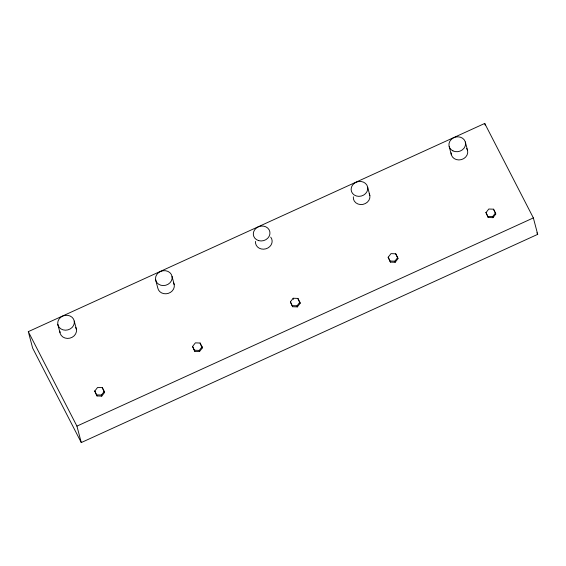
<?xml version="1.0" encoding="UTF-8"?>
<svg xmlns="http://www.w3.org/2000/svg" width="566" height="566" viewBox="0 0 566 566"><rect width="100%" height="100%" fill="white"/><g stroke="black" fill="none" stroke-linecap="round" stroke-linejoin="round"><path stroke-width="0.85" d="M94.777 391.085L97.571 387.477L102.305 387.653L104.25 391.431L104.54 392.528L101.753 396.129L97.012 395.959L94.777 391.085L97.012 395.959M101.753 396.129L101.463 395.033L104.25 391.431M192.582 346.47L195.376 342.862L200.116 343.031L202.062 346.817L202.352 347.906L199.557 351.514L194.817 351.345L192.582 346.47L194.817 351.345M199.557 351.514L199.267 350.418L202.062 346.817M290.393 301.855L293.181 298.247L297.921 298.416L299.867 302.194L300.157 303.291L297.362 306.899L292.622 306.73L290.393 301.855L292.622 306.73M297.362 306.899L297.072 305.803L299.867 302.194M388.198 257.24L390.986 253.632L395.726 253.801L397.672 257.58L397.962 258.676L395.167 262.284L390.434 262.115L388.198 257.24L390.434 262.115M395.167 262.284L394.877 261.188L397.672 257.58M486.003 212.625L488.798 209.017L493.531 209.187L495.476 212.965L495.766 214.061L492.972 217.669L488.239 217.5L486.003 212.625L488.239 217.5M492.972 217.669L492.682 216.573L495.476 212.965M28.3 331.648L484.729 123.445L533.356 217.91L537.7 234.352L81.271 442.555L32.644 348.09L28.3 331.648L76.926 426.12L81.271 442.555M76.926 426.12L533.356 217.91M487.949 216.403L492.682 216.573M390.144 261.018L394.877 261.188M292.339 305.633L297.072 305.803M194.527 350.248L199.267 350.418M96.722 394.863L101.463 395.033M536.893 232.789L537.7 234.352M495.766 214.061L493.531 209.187M397.962 258.676L395.726 253.801M298.6 300.27L300.157 303.291M200.796 344.885L202.352 347.906M104.54 392.528L102.305 387.653M484.729 123.445L485.161 125.086M465.337 142.016L467.509 150.231M449.163 146.516L451.335 154.737M367.674 187.24A8.398 7.4 -14.8 0 1 356.467 196.013A8.398 7.4 -14.8 0 1 354.189 183.391A8.398 7.4 -14.8 0 1 367.674 187.24L369.846 195.461M297.921 298.416L298.211 299.513M293.181 298.247L293.471 299.343M200.116 343.031L200.406 344.128M172.057 276.47A8.398 7.4 -14.8 0 1 160.857 285.243A8.398 7.4 -14.8 0 1 158.572 272.621A8.398 7.4 -14.8 0 1 172.057 276.47L174.229 284.691M155.6 279.753L157.773 287.974A8.398 7.4 -14.8 0 0 168.385 293.344A8.398 7.4 -14.8 0 0 173.606 282.866M74.252 321.092A8.398 7.4 -14.8 0 1 63.052 329.858A8.398 7.4 -14.8 0 1 60.767 317.243A8.398 7.4 -14.8 0 1 74.252 321.092L76.424 329.306M57.796 324.368L59.968 332.589M466.709 148.469A8.398 7.4 -14.8 0 1 461.432 159.605A8.398 7.4 -14.8 0 1 451.088 152.82M369.223 193.629A8.398 7.4 -14.8 0 1 362.933 204.39A8.398 7.4 -14.8 0 1 353.325 196.798M270.711 237.147A8.398 7.4 -14.8 0 1 265.843 248.835A8.398 7.4 -14.8 0 1 255.521 241.413M75.802 327.481A8.398 7.4 -14.8 0 1 69.873 338.157A8.398 7.4 -14.8 0 1 59.862 331.294M258.662 240.628A8.398 7.4 -14.8 0 0 269.869 231.855A8.398 7.4 -14.8 0 0 256.377 228.006A8.398 7.4 -14.8 0 0 258.662 240.628M452.956 150.896A8.398 7.4 -14.8 0 0 465.577 143.934A8.398 7.4 -14.8 0 0 453.21 137.97A8.398 7.4 -14.8 0 0 452.956 150.896"/></g></svg>
